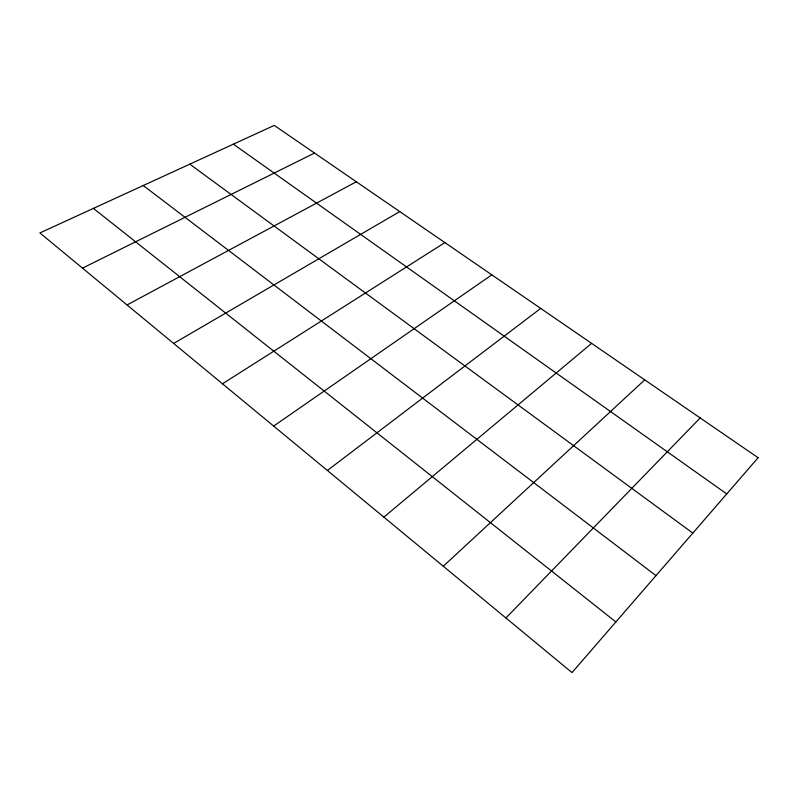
<?xml version="1.0" encoding="UTF-8"?>
<svg xmlns="http://www.w3.org/2000/svg" width="798" height="798" viewBox="0 0 798 798"><rect width="100%" height="100%" fill="white"/><g stroke="black" fill="none" stroke-linecap="round" stroke-linejoin="round"><path stroke-width="1.2" d="M505.912 617.991L700.175 417.943M443.289 566.241L644.734 379.868M383.858 517.134L591.627 343.379M327.389 470.471L540.695 308.407M273.654 426.082L491.817 274.831M222.472 383.788L444.875 242.592M173.655 343.449L399.738 211.59M127.052 304.946L356.327 181.774M82.513 268.138L314.532 153.066M233.375 144.169L726.739 493.932M189.794 164.159L692.814 533.104M143.241 185.525L655.986 575.627M93.396 208.388L615.866 621.941M758.1 457.723L572.006 672.594L39.9 232.936L274.263 125.406L758.1 457.723"/></g></svg>
